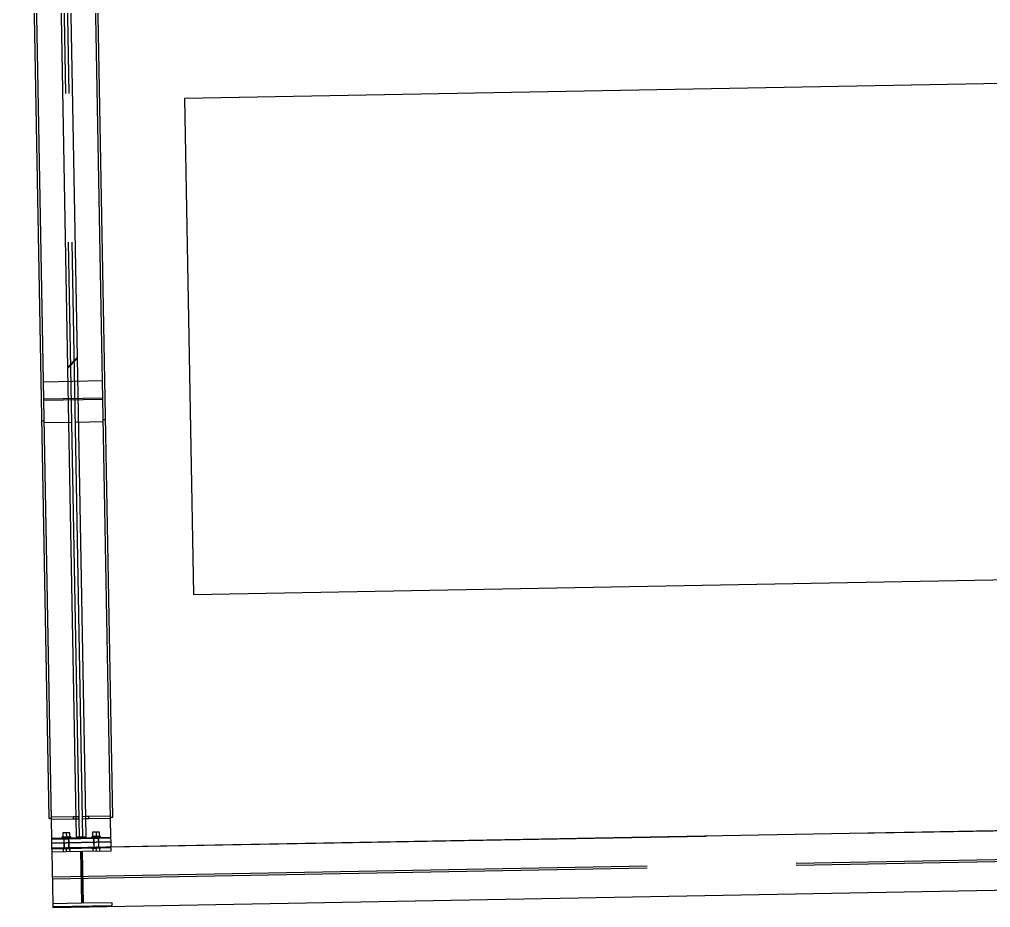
# Model space of a CAD drawing. Header units: millimetres. Extents: x 3476 to 38328, y 1439 to 26921.
# Drawn here: x 18760.9 to 19250.4, y 10831.1 to 11278.6 of the extents above; entities that cross this region are included whole.
import ezdxf

# ---------------------------------------------------------------- set-up
doc = ezdxf.new("R2010")
doc.units = ezdxf.units.MM
doc.header["$LTSCALE"] = 100
doc.header["$MEASUREMENT"] = 0
doc.linetypes.add('ACAD_ISO02W100', pattern=[15, 12, -3])
for name, color, linetype in [('--W-FIGUUR-25', 5, 'CONTINUOUS'), ('Bouten', 4, 'CONTINUOUS'), ('Platen', 6, 'CONTINUOUS'), ('Profielen', 2, 'CONTINUOUS')]:
    doc.layers.add(name, color=color, linetype=linetype)

msp = doc.modelspace()

# ---------------------------------------------------------------- linework, layer by layer
at = {"layer": '--W-FIGUUR-25'}
msp.add_lwpolyline([(18844.03, 11238.74), (18848.61, 10988.78), (20048.35, 11010.77), (20043.77, 11260.73)], close=True, dxfattribs=at)
at = {"layer": 'Bouten', "color": 8, "linetype": 'ACAD_ISO02W100', "ltscale": 0.25}
msp.add_line((18795.83, 10875.91), (18795.81, 10876.91), dxfattribs=at)
for points in [[(18806.81, 10877.11), (18795.81, 10876.91), (18794.35, 10876.88), (18792.81, 10876.85)], [(18792.83, 10875.85), (18794.37, 10875.88), (18795.83, 10875.91), (18806.83, 10876.11)]]:
    msp.add_lwpolyline(points, dxfattribs=at)
at = {"layer": 'Bouten', "linetype": 'Continuous', "ltscale": 0.25, "extrusion": (0.018325, -0.999832, -4.89859e-16)}
for centre in [(18980.52, 0, -10515.15), (18995.52, 0, -10515.15)]:
    msp.add_arc(centre, 2.2, 78.75, 90, dxfattribs=at)
at = {"layer": 'Platen', "linetype": 'Continuous', "ltscale": 0.25}
for p, q in [((18790.11, 11108.34), (18779.3, 11698.24)), ((18774.39, 11693.15), (18785.21, 11103.25)), ((18760.89, 11682.1), (18775.67, 10876.04)), ((18808.06, 10876.63), (18793.29, 11682.7)), ((18785.21, 11103.25), (18790.11, 11108.34)), ((18790.12, 11107.84), (18785.21, 11102.75)), ((18794.54, 10866.88), (18790.12, 11107.84)), ((18785.21, 11102.75), (18789.54, 10866.79)), ((18775.67, 10876.04), (18776.87, 10876.06)), ((18806.86, 10876.61), (18808.06, 10876.63)), ((18777.05, 10866.06), (18777.1, 10863.56)), ((18807.09, 10864.11), (18777.1, 10863.56)), ((18777.1, 10863.56), (18807.09, 10864.11)), ((18777.1, 10863.56), (18777.14, 10861.06)), ((18789.54, 10866.79), (18794.54, 10866.88)), ((18807.09, 10864.11), (18807.05, 10866.61)), ((18807.14, 10861.61), (18807.09, 10864.11)), ((18777.14, 10861.06), (18807.14, 10861.61))]:
    msp.add_line(p, q, dxfattribs=at)
at = {"layer": 'Platen', "color": 8, "linetype": 'ACAD_ISO02W100', "ltscale": 0.25}
for p, q in [((18791.17, 10866.32), (18776.2, 11683.38)), ((18792.92, 10866.35), (18777.95, 11683.42)), ((18772.84, 11096.03), (18802.83, 11096.58)), ((18802.99, 11087.76), (18773, 11087.21)), ((18773.01, 11086.74), (18803, 11087.29)), ((18773.2, 11076.22), (18772, 11076.2)), ((18773.21, 11075.4), (18787.34, 11075.66)), ((18789.09, 11075.69), (18803.21, 11075.95)), ((18804.39, 11076.79), (18803.19, 11076.77)), ((18807.14, 10861.61), (20457.67, 10891.86)), ((18777.41, 10846.62), (20487.93, 10877.97)), ((18777.43, 10845.52), (20487.95, 10876.87)), ((18787.9, 10876.76), (18787.92, 10875.76)), ((18790.91, 10875.82), (18790.9, 10876.82)), ((18782.7, 10868.72), (18782.74, 10866.57)), ((18783.3, 10868.78), (18783.3, 10868.73)), ((18783.3, 10868.78), (18783.3, 10868.73)), ((18784.5, 10868.75), (18784.54, 10866.6)), ((18785.7, 10868.77), (18785.7, 10868.82)), ((18785.7, 10868.77), (18785.7, 10868.82)), ((18786.34, 10866.63), (18786.3, 10868.78)), ((18797.7, 10868.99), (18797.74, 10866.84)), ((18798.3, 10869.05), (18798.3, 10869)), ((18798.3, 10869.05), (18798.3, 10869)), ((18799.5, 10869.03), (18799.54, 10866.88)), ((18800.7, 10869.05), (18800.7, 10869.1)), ((18800.7, 10869.05), (18800.7, 10869.1)), ((18801.34, 10866.91), (18801.3, 10869.06)), ((18777.06, 10865.59), (18783.26, 10865.7)), ((18782.34, 10866.56), (18782.35, 10866.16)), ((18782.74, 10866.57), (18782.99, 10866.57)), ((18783.25, 10866.18), (18783.29, 10863.68)), ((18783.26, 10865.7), (18783.36, 10865.71)), ((18783.29, 10863.68), (18783.34, 10861.18)), ((18783.35, 10866.18), (18783.44, 10861.18)), ((18783.36, 10865.71), (18785.76, 10865.75)), ((18785.84, 10861.22), (18785.75, 10866.22)), ((18785.76, 10865.75), (18785.86, 10865.75)), ((18785.89, 10863.73), (18785.85, 10866.22)), ((18785.86, 10865.75), (18798.26, 10865.98)), ((18785.94, 10861.23), (18785.89, 10863.73)), ((18786.1, 10866.63), (18786.34, 10866.63)), ((18786.75, 10866.24), (18786.74, 10866.64)), ((18797.34, 10866.84), (18797.35, 10866.44)), ((18797.74, 10866.84), (18797.98, 10866.85)), ((18798.25, 10866.45), (18798.29, 10863.95)), ((18798.26, 10865.98), (18798.36, 10865.98)), ((18798.29, 10863.95), (18798.34, 10861.45)), ((18798.35, 10866.45), (18798.44, 10861.45)), ((18798.36, 10865.98), (18800.76, 10866.02)), ((18800.84, 10861.5), (18800.75, 10866.5)), ((18800.76, 10866.02), (18800.86, 10866.03)), ((18800.89, 10864), (18800.85, 10866.5)), ((18800.86, 10866.03), (18807.05, 10866.14)), ((18800.94, 10861.5), (18800.89, 10864)), ((18801.09, 10866.9), (18801.34, 10866.91)), ((18801.75, 10866.52), (18801.74, 10866.92)), ((18782.44, 10861.16), (18782.45, 10860.76)), ((18782.92, 10860.77), (18782.92, 10860.67)), ((18782.92, 10860.77), (18783.09, 10860.77)), ((18782.92, 10860.67), (18782.94, 10859.27)), ((18784.65, 10860.7), (18784.65, 10860.8)), ((18784.68, 10859.3), (18784.65, 10860.7)), ((18786.2, 10860.83), (18786.38, 10860.83)), ((18786.38, 10860.73), (18786.38, 10860.83)), ((18786.41, 10859.33), (18786.38, 10860.73)), ((18786.85, 10860.84), (18786.84, 10861.24)), ((18797.44, 10861.44), (18797.45, 10861.04)), ((18797.91, 10861.05), (18797.92, 10860.94)), ((18797.91, 10861.05), (18798.09, 10861.05)), ((18797.92, 10860.94), (18797.94, 10859.55)), ((18799.65, 10860.98), (18799.65, 10861.08)), ((18799.67, 10859.58), (18799.65, 10860.98)), ((18801.2, 10861.11), (18801.38, 10861.11)), ((18801.38, 10861.01), (18801.38, 10861.11)), ((18801.4, 10859.61), (18801.38, 10861.01)), ((18801.85, 10861.12), (18801.84, 10861.52))]:
    msp.add_line(p, q, dxfattribs=at)
for points in [[(18790.9, 10876.82), (18789.36, 10876.79), (18787.9, 10876.76), (18776.9, 10876.56)], [(18776.92, 10875.56), (18787.92, 10875.76), (18789.37, 10875.79), (18790.91, 10875.82)], [(18786.3, 10868.78), (18784.5, 10868.75), (18782.7, 10868.72)], [(18801.3, 10869.06), (18799.5, 10869.03), (18797.7, 10868.99)]]:
    msp.add_lwpolyline(points, dxfattribs=at)
at = {"layer": 'Platen', "color": 8, "linetype": 'ACAD_ISO02W100', "ltscale": 0.25, "extrusion": (0.018325, -0.999832, -2.57493e-12)}
for centre in [(18980.52, 0, -10520.55), (18995.52, 0, -10520.55)]:
    msp.add_arc(centre, 2.2, 146.25, 191.25, dxfattribs=at)
at = {"layer": 'Platen', "color": 8, "linetype": 'ACAD_ISO02W100', "ltscale": 0.25, "extrusion": (0.018325, -0.999832, -6.12163e-13)}
for centre, start, end in [((18980.52, 0, -10520.55), 168.75, 191.25), ((18980.52, 0, -10520.55), 348.75, 33.75), ((18980.52, 0, -10520.55), 348.75, 11.25), ((18995.52, 0, -10520.55), 168.75, 191.25), ((18995.52, 0, -10520.55), 348.75, 33.75), ((18995.52, 0, -10520.55), 348.75, 11.25)]:
    msp.add_arc(centre, 2.2, start, end, dxfattribs=at)
at = {"layer": 'Platen', "color": 8, "linetype": 'ACAD_ISO02W100', "ltscale": 0.25, "extrusion": (0.018325, -0.999832, 6.35035e-15)}
for centre in [(18980.52, 0, -10520.55), (18995.52, 0, -10520.55)]:
    msp.add_arc(centre, 2.2, 45, 135, dxfattribs=at)
at = {"layer": 'Platen', "color": 8, "linetype": 'ACAD_ISO02W100', "ltscale": 0.25, "extrusion": (-0.018325, 0.999832, -6.11184e-13)}
for centre, start, end in [((-18980.52, 0, 10514.75), 348.75, 33.75), ((-18980.52, 0, 10514.75), 348.75, 11.25), ((-18980.52, 0, 10514.75), 168.75, 191.25), ((-18995.52, 0, 10514.75), 348.75, 33.75), ((-18995.52, 0, 10514.75), 348.75, 11.25), ((-18995.52, 0, 10514.75), 168.75, 191.25)]:
    msp.add_arc(centre, 2.2, start, end, dxfattribs=at)
at = {"layer": 'Platen', "color": 8, "linetype": 'ACAD_ISO02W100', "ltscale": 0.25, "extrusion": (-0.018325, 0.999832, 7.33007e-15)}
for centre in [(-18980.52, 0, 10514.75), (-18995.52, 0, 10514.75)]:
    msp.add_arc(centre, 2.2, 45, 135, dxfattribs=at)
at = {"layer": 'Platen', "color": 8, "linetype": 'ACAD_ISO02W100', "ltscale": 0.25, "extrusion": (-0.018325, 0.999832, -2.57395e-12)}
for centre in [(-18980.52, 0, 10514.75), (-18995.52, 0, 10514.75)]:
    msp.add_arc(centre, 2.2, 146.25, 191.25, dxfattribs=at)
at = {"layer": 'Profielen', "linetype": 'Continuous', "ltscale": 0.25}
for p, q in [((18762.08, 11683.13), (18777.05, 10866.06)), ((18807.05, 10866.61), (18792.07, 11683.68)), ((20487.67, 10892.41), (18777.14, 10861.06)), ((18777.05, 10866.06), (18807.05, 10866.61)), ((18777.14, 10861.06), (18777.15, 10860.56)), ((18807.15, 10861.11), (18777.15, 10860.56)), ((18777.15, 10860.56), (18777.18, 10859.16)), ((18777.18, 10859.16), (18791.75, 10859.43)), ((18777.18, 10859.16), (18777.66, 10832.97)), ((18777.69, 10831.07), (20488.22, 10862.42)), ((18791.75, 10859.43), (18792.23, 10833.24)), ((18792.6, 10859.45), (18807.17, 10859.71)), ((18793.08, 10833.25), (18792.6, 10859.45)), ((18807.17, 10859.71), (18807.15, 10861.11)), ((18792.23, 10833.24), (18777.66, 10832.97)), ((18807.65, 10833.52), (18793.08, 10833.25)), ((18807.68, 10832.12), (18807.65, 10833.52)), ((18777.66, 10832.97), (18777.68, 10831.57)), ((18777.68, 10831.57), (18807.68, 10832.12)), ((18777.68, 10831.57), (18777.69, 10831.07))]:
    msp.add_line(p, q, dxfattribs=at)
at = {"layer": 'Profielen', "color": 8, "linetype": 'ACAD_ISO02W100', "ltscale": 0.25}
msp.add_line((18792.6, 10859.45), (18793.08, 10833.25), dxfattribs=at)

doc.saveas('drawing.dxf')
